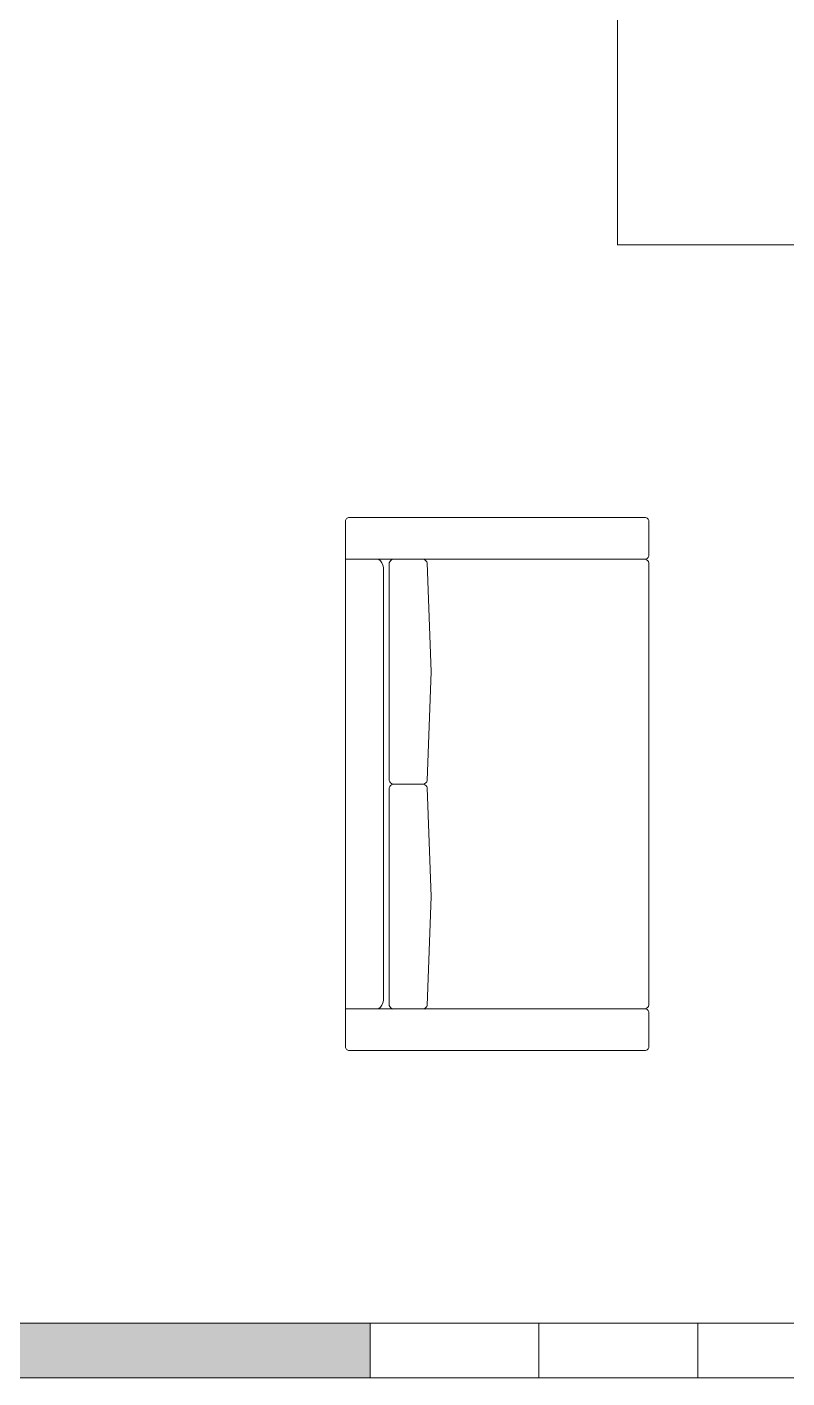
# Model space of a CAD drawing. Header units: inches. Extents: x -1721 to -596, y -6348 to -3031.
# Drawn here: x -831.293 to -829.356, y -3188.317 to -3184.871 of the extents above; entities that cross this region are included whole.
import ezdxf

# ---------------------------------------------------------------- set-up
doc = ezdxf.new("R2010")
doc.units = ezdxf.units.IN
doc.header["$MEASUREMENT"] = 0
for name, color, linetype, lineweight in [('0_Num_Penna__251', 251, 'Continuous', 18), ('0_Num_Penna__252', 252, 'Continuous', 18), ('0_Num_Penna__7', 7, 'Continuous', 18), ('A-FLOR-PATT_Num_Penna__8', 8, 'Continuous', 18), ('A-FURN_Num_Penna__251', 251, 'Continuous', 18), ('A-FURN_Num_Penna__252', 252, 'Continuous', 18), ('A-FURN_Num_Penna__253', 253, 'Continuous', 18), ('A-FURN_Num_Penna__8', 8, 'Continuous', 18), ('A-WALL-FULL_Num_Penna__7', 7, 'Continuous', 18)]:
    doc.layers.add(name, color=color, linetype=linetype, lineweight=lineweight)

msp = doc.modelspace()

# ---------------------------------------------------------------- hatches: boundary and pattern name
at = {"layer": 'A-FLOR-PATT_Num_Penna__8', "linetype": 'Continuous', "lineweight": 18}
msp.add_hatch(color=8, dxfattribs=at).paths.add_polyline_path([(-831.4182, -3188.1765), (-831.4182, -3188.3165), (-830.4182, -3188.3165), (-830.4182, -3188.1765)])

# ---------------------------------------------------------------- linework, layer by layer
at = {"layer": '0_Num_Penna__251', "color": 251, "linetype": 'Continuous', "lineweight": 18}
for p, q in [((-830.3846, -3187.3534), (-830.3846, -3186.2496)), ((-829.7082, -3187.3648), (-829.7082, -3186.2382))]:
    msp.add_line(p, q, dxfattribs=at)
at = {"layer": '0_Num_Penna__251', "color": 251, "linetype": 'Continuous', "lineweight": 18, "flags": 128}
for points in [[(-830.4815, -3186.2282), (-829.7181, -3186.2282, 0.414214), (-829.7081, -3186.2182), (-829.7081, -3186.1315, 0.414214), (-829.7181, -3186.1215), (-830.4715, -3186.1215, 0.414214), (-830.4815, -3186.1315), (-830.4815, -3186.8015)], [(-830.4815, -3187.3748), (-829.7181, -3187.3748, -0.414214), (-829.7081, -3187.3848), (-829.7081, -3187.4715, -0.414214), (-829.7181, -3187.4815), (-830.4715, -3187.4815, -0.414214), (-830.4815, -3187.4715), (-830.4815, -3186.8015)]]:
    msp.add_lwpolyline(points, format="xyb", dxfattribs=at)
for points in [[(-829.7181, -3186.1215), (-830.4715, -3186.1215)], [(-829.7181, -3187.4815), (-830.4715, -3187.4815)]]:
    msp.add_lwpolyline(points, dxfattribs=at)
at = {"layer": '0_Num_Penna__251', "color": 251, "linetype": 'Continuous', "lineweight": 18}
for centre, radius, start, end in [((-830.4118, -3186.2514), 0.0273, 3.9052, 58.5596), ((-830.3553, -3186.2424), 0.0154, 113.0433, 160.9625), ((-830.2875, -3186.2424), 0.0154, 19.0375, 66.9567), ((-829.7182, -3186.2382), 0.01, 0, 90), ((-830.3553, -3186.7876), 0.0154, 199.0375, 246.9567), ((-830.3553, -3186.816), 0.0154, 113.0433, 160.9625), ((-830.2875, -3186.7876), 0.0154, 293.0433, 340.9625), ((-830.2875, -3186.816), 0.0154, 19.0375, 66.9567), ((-830.4118, -3187.3516), 0.0273, 301.4404, 356.0948), ((-830.3553, -3187.3612), 0.0154, 199.0375, 246.9567), ((-830.2875, -3187.3612), 0.0154, 293.0433, 340.9625), ((-829.7182, -3187.3648), 0.01, 270, 0)]:
    msp.add_arc(centre, radius, start, end, dxfattribs=at)
at = {"layer": '0_Num_Penna__252', "color": 252, "linetype": 'Continuous', "lineweight": 18}
for p, q in [((-830.3699, -3186.2373), (-830.3699, -3186.515)), ((-830.3699, -3186.7926), (-830.3699, -3186.515)), ((-830.3699, -3186.8109), (-830.3699, -3187.0886)), ((-830.3699, -3187.3662), (-830.3699, -3187.0886))]:
    msp.add_line(p, q, dxfattribs=at)
at = {"layer": '0_Num_Penna__7', "color": 7, "linetype": 'Continuous', "lineweight": 18}
for p, q in [((-829.7186, -3186.2282), (-829.7182, -3186.2282)), ((-829.7186, -3187.3748), (-829.7182, -3187.3748))]:
    msp.add_line(p, q, dxfattribs=at)
at = {"layer": 'A-FURN_Num_Penna__251', "color": 251, "linetype": 'Continuous', "lineweight": 18, "flags": 128}
for points in [[(-830.2729, -3186.2373), (-830.2628, -3186.515)], [(-830.2729, -3186.7926), (-830.2628, -3186.515)], [(-830.2729, -3186.8109), (-830.2628, -3187.0886)], [(-830.2729, -3187.3662), (-830.2628, -3187.0886)]]:
    msp.add_lwpolyline(points, dxfattribs=at)
at = {"layer": 'A-FURN_Num_Penna__252', "color": 252, "linetype": 'Continuous', "lineweight": 18}
msp.add_line((-830.3613, -3186.8018), (-830.2814, -3186.8018), dxfattribs=at)
at = {"layer": 'A-FURN_Num_Penna__253', "color": 253, "linetype": 'Continuous', "lineweight": 18}
for p, q in [((-829.7882, -3182.5165), (-829.7882, -3185.4265)), ((-829.7882, -3185.4265), (-829.2005, -3185.4265))]:
    msp.add_line(p, q, dxfattribs=at)
at = {"layer": 'A-FURN_Num_Penna__8', "color": 8, "linetype": 'Continuous', "lineweight": 18}
msp.add_line((-830.5682, -3188.3165), (-830.6182, -3188.3165), dxfattribs=at)
at = {"layer": 'A-WALL-FULL_Num_Penna__7', "color": 7, "linetype": 'Continuous', "lineweight": 18}
for p, q in [((-829.1782, -3188.1765), (-830.6394, -3188.1765)), ((-829.9882, -3188.1765), (-830.4182, -3188.1765)), ((-829.9882, -3188.1765), (-829.9882, -3188.3165)), ((-829.9882, -3188.3165), (-829.9882, -3188.1765)), ((-829.5832, -3188.1765), (-829.5832, -3188.3165)), ((-829.5832, -3188.3165), (-829.5832, -3188.1765)), ((-829.6182, -3188.3165), (-830.4182, -3188.3165)), ((-830.4182, -3188.3165), (-829.9882, -3188.3165)), ((-829.9882, -3188.3165), (-829.5832, -3188.3165)), ((-829.5832, -3188.3165), (-829.1782, -3188.3165))]:
    msp.add_line(p, q, dxfattribs=at)
at = {"layer": 'A-WALL-FULL_Num_Penna__7', "color": 7, "linetype": 'Continuous', "lineweight": 18, "flags": 128}
msp.add_lwpolyline([(-831.4182, -3188.1765), (-830.4182, -3188.1765), (-830.4182, -3188.3165), (-831.4182, -3188.3165)], close=True, dxfattribs=at)

doc.saveas('drawing.dxf')
